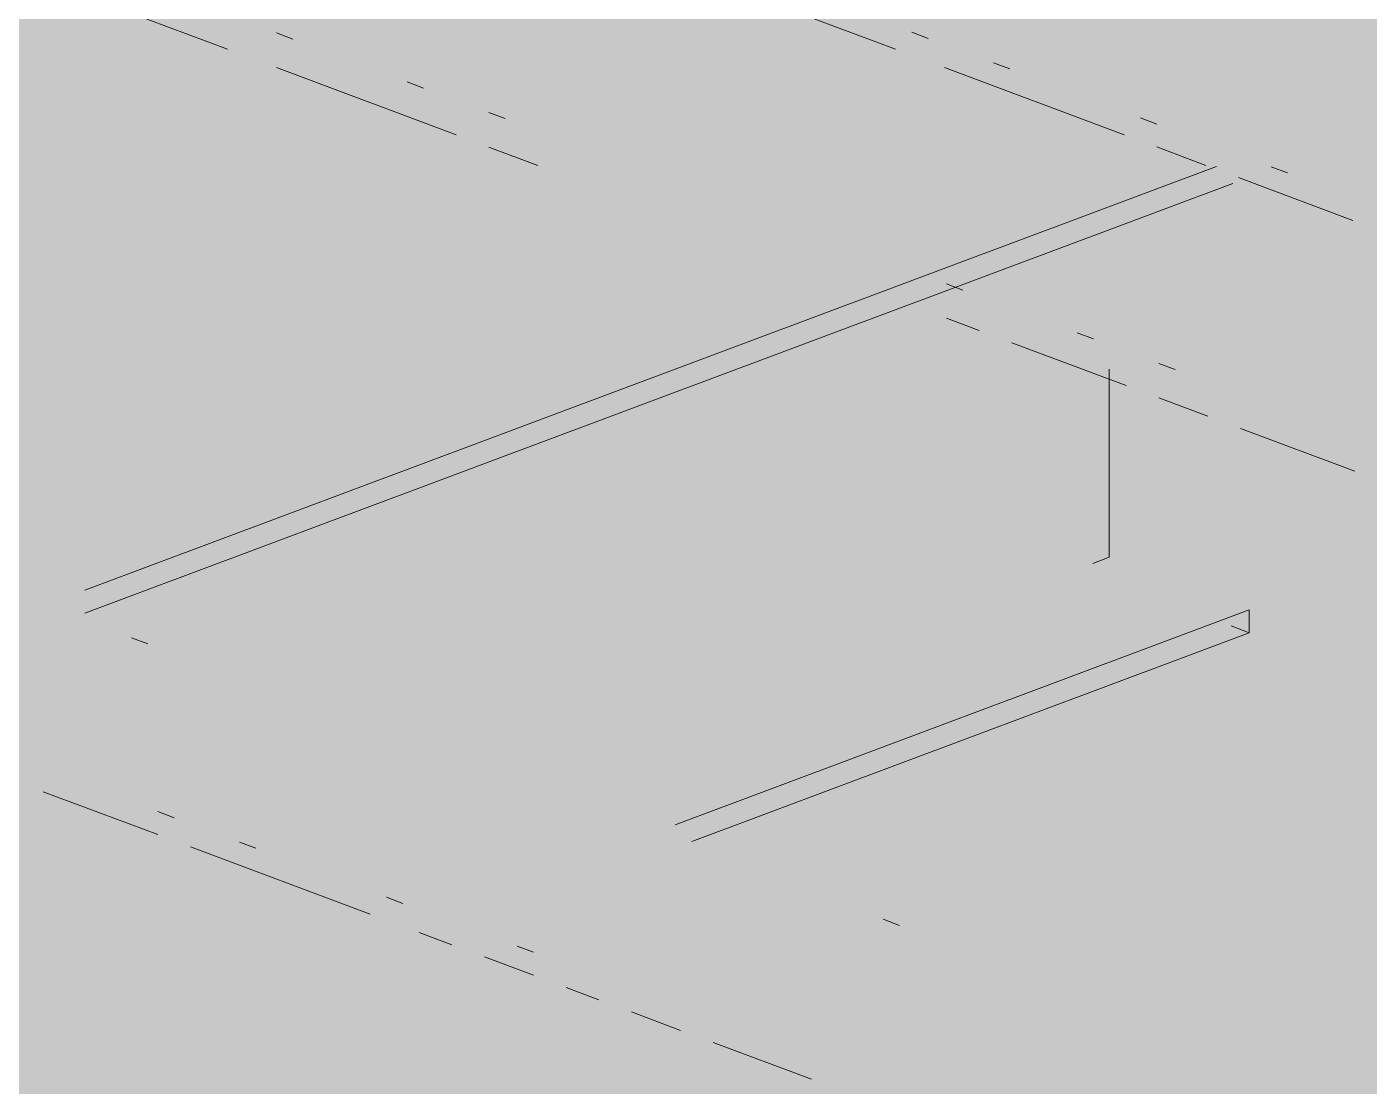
# Paper-space layout '03 3D Building and Roof' of a CAD drawing. Header units: millimetres. Extents: x 5 to 415, y 5 to 292.
# Drawn here: x 167.23 to 172.34, y 108.65 to 112.69 of the extents above; entities that cross this region are included whole.
import ezdxf

# ---------------------------------------------------------------- set-up
doc = ezdxf.new("R2010")
doc.units = ezdxf.units.MM
doc.layers.add('EXISTING', color=7, linetype='Continuous')
doc.layers.add('IMAGES', color=7, linetype='Continuous')

# ---------------------------------------------------------------- blocks, each defined once
blk = doc.blocks.new('SHEET_03')
at = {"layer": 'EXISTING', "color": 250, "lineweight": 9}
for p, q in [((167.9973, 112.6014), (167.6242, 112.7412)), ((170.539, 112.6015), (170.1659, 112.7412)), ((170.6012, 112.6656), (170.6633, 112.6423)), ((168.1838, 112.6627), (168.246, 112.6394)), ((168.8678, 112.2753), (168.1838, 112.5315)), ((171.4095, 112.2754), (170.7255, 112.5316)), ((170.9121, 112.5491), (170.9742, 112.5258)), ((168.6812, 112.4763), (168.7434, 112.453)), ((168.9921, 112.3599), (169.0543, 112.3366)), ((171.4717, 112.3395), (171.5338, 112.3162)), ((169.1786, 112.1589), (168.9921, 112.2287)), ((171.7204, 112.1589), (171.5338, 112.2288)), ((167.4554, 110.5413), (171.7608, 112.1542)), ((171.9691, 112.1532), (172.0313, 112.1299)), ((172.28, 111.9493), (171.8447, 112.1123)), ((167.4554, 110.4539), (171.8232, 112.0902)), ((170.7331, 111.7077), (170.7953, 111.6844)), ((170.8574, 111.53), (170.7331, 111.5766)), ((171.2305, 111.5213), (171.2927, 111.498)), ((171.417, 111.3204), (170.9818, 111.4834)), ((171.5414, 111.4049), (171.6036, 111.3816)), ((171.3524, 111.3829), (171.3524, 110.6671)), ((171.7279, 111.2039), (171.5414, 111.2738)), ((172.2875, 110.9943), (171.8523, 111.1573)), ((171.29, 110.6438), (171.3524, 110.6671)), ((169.7017, 109.6493), (171.8856, 110.4674)), ((171.8856, 110.4674), (171.8856, 110.38)), ((169.7641, 109.5852), (171.8856, 110.38)), ((171.8856, 110.38), (171.8162, 110.406)), ((167.6949, 110.3375), (167.6328, 110.3608)), ((167.7322, 109.6119), (167.2969, 109.7749)), ((167.7322, 109.6993), (167.7944, 109.676)), ((168.5405, 109.3091), (167.8565, 109.5653)), ((168.0431, 109.5828), (168.1053, 109.5596)), ((168.6027, 109.3732), (168.6649, 109.3499)), ((170.5551, 109.2661), (170.4929, 109.2894)), ((168.8514, 109.1926), (168.727, 109.2392)), ((169.1623, 109.0762), (168.9757, 109.1461)), ((169.1001, 109.1869), (169.1623, 109.1636)), ((169.411, 108.983), (169.2866, 109.0296)), ((169.7219, 108.8665), (169.5353, 108.9364)), ((170.2193, 108.6802), (169.8462, 108.82))]:
    blk.add_line(p, q, dxfattribs=at)
at = {"layer": 'IMAGES', "color": 7}
for points in [[(167.1249, 112.6857), (167.2962, 112.6857), (167.1249, 112.8571), (167.2962, 112.8571)], [(167.2962, 112.6857), (167.639, 112.6857), (167.2962, 112.8571), (167.639, 112.8571)], [(167.639, 112.6857), (167.8103, 112.6857), (167.639, 112.8571), (167.8103, 112.8571)], [(167.8103, 112.6857), (167.9817, 112.6857), (167.8103, 112.8571), (167.9817, 112.8571)], [(167.9817, 112.6857), (168.153, 112.6857), (167.9817, 112.8571), (168.153, 112.8571)], [(168.153, 112.6857), (168.3244, 112.6857), (168.153, 112.8571), (168.3244, 112.8571)], [(168.3244, 112.6857), (168.4958, 112.6857), (168.3244, 112.8571), (168.4958, 112.8571)], [(168.4958, 112.6857), (168.8385, 112.6857), (168.4958, 112.8571), (168.8385, 112.8571)], [(168.8385, 112.6857), (169.0099, 112.6857), (168.8385, 112.8571), (169.0099, 112.8571)], [(169.0099, 112.6857), (169.1812, 112.6857), (169.0099, 112.8571), (169.1812, 112.8571)], [(169.1812, 112.6857), (169.3526, 112.6857), (169.1812, 112.8571), (169.3526, 112.8571)], [(169.3526, 112.6857), (169.5239, 112.6857), (169.3526, 112.8571), (169.5239, 112.8571)], [(169.5239, 112.6857), (169.6953, 112.6857), (169.5239, 112.8571), (169.6953, 112.8571)], [(169.6953, 112.6857), (169.8667, 112.6857), (169.6953, 112.8571), (169.8667, 112.8571)], [(169.8667, 112.6857), (170.038, 112.6857), (169.8667, 112.8571), (170.038, 112.8571)], [(170.038, 112.6857), (170.2094, 112.6857), (170.038, 112.8571), (170.2094, 112.8571)], [(170.2094, 112.6857), (170.3808, 112.6857), (170.2094, 112.8571), (170.3808, 112.8571)], [(170.3808, 112.6857), (170.7235, 112.6857), (170.3808, 112.8571), (170.7235, 112.8571)], [(170.7235, 112.6857), (171.0662, 112.6857), (170.7235, 112.8571), (171.0662, 112.8571)], [(171.0662, 112.6857), (171.2376, 112.6857), (171.0662, 112.8571), (171.2376, 112.8571)], [(171.2376, 112.6857), (171.4089, 112.6857), (171.2376, 112.8571), (171.4089, 112.8571)], [(171.4089, 112.6857), (172.6085, 112.6857), (171.4089, 112.8571), (172.6085, 112.8571)], [(167.1249, 112.5143), (167.4676, 112.5143), (167.1249, 112.6857), (167.4676, 112.6857)], [(167.4676, 112.5143), (167.639, 112.5143), (167.4676, 112.6857), (167.639, 112.6857)], [(167.639, 112.5143), (167.9817, 112.5143), (167.639, 112.6857), (167.9817, 112.6857)], [(167.9817, 112.5143), (168.153, 112.5143), (167.9817, 112.6857), (168.153, 112.6857)], [(168.153, 112.5143), (168.3244, 112.5143), (168.153, 112.6857), (168.3244, 112.6857)], [(168.3244, 112.5143), (168.4958, 112.5143), (168.3244, 112.6857), (168.4958, 112.6857)], [(168.4958, 112.5143), (168.6671, 112.5143), (168.4958, 112.6857), (168.6671, 112.6857)], [(168.6671, 112.5143), (168.8385, 112.5143), (168.6671, 112.6857), (168.8385, 112.6857)], [(168.8385, 112.5143), (169.1812, 112.5143), (168.8385, 112.6857), (169.1812, 112.6857)], [(169.1812, 112.5143), (169.3526, 112.5143), (169.1812, 112.6857), (169.3526, 112.6857)], [(169.3526, 112.5143), (169.5239, 112.5143), (169.3526, 112.6857), (169.5239, 112.6857)], [(169.5239, 112.5143), (169.6953, 112.5143), (169.5239, 112.6857), (169.6953, 112.6857)], [(169.6953, 112.5143), (169.8667, 112.5143), (169.6953, 112.6857), (169.8667, 112.6857)], [(169.8667, 112.5143), (170.038, 112.5143), (169.8667, 112.6857), (170.038, 112.6857)], [(170.038, 112.5143), (170.2094, 112.5143), (170.038, 112.6857), (170.2094, 112.6857)], [(170.2094, 112.5143), (170.3808, 112.5143), (170.2094, 112.6857), (170.3808, 112.6857)], [(170.3808, 112.5143), (170.5521, 112.5143), (170.3808, 112.6857), (170.5521, 112.6857)], [(170.5521, 112.5143), (170.8949, 112.5143), (170.5521, 112.6857), (170.8949, 112.6857)], [(170.8949, 112.5143), (171.2376, 112.5143), (170.8949, 112.6857), (171.2376, 112.6857)], [(171.2376, 112.5143), (171.4089, 112.5143), (171.2376, 112.6857), (171.4089, 112.6857)], [(171.4089, 112.5143), (171.5803, 112.5143), (171.4089, 112.6857), (171.5803, 112.6857)], [(171.5803, 112.5143), (171.7517, 112.5143), (171.5803, 112.6857), (171.7517, 112.6857)], [(171.7517, 112.5143), (173.1226, 112.5143), (171.7517, 112.6857), (173.1226, 112.6857)], [(163.0121, 112.3429), (167.639, 112.3429), (163.0121, 112.5143), (167.639, 112.5143)], [(167.639, 112.3429), (167.8103, 112.3429), (167.639, 112.5143), (167.8103, 112.5143)], [(167.8103, 112.3429), (167.9817, 112.3429), (167.8103, 112.5143), (167.9817, 112.5143)], [(167.9817, 112.3429), (168.3244, 112.3429), (167.9817, 112.5143), (168.3244, 112.5143)], [(168.3244, 112.3429), (168.8385, 112.3429), (168.3244, 112.5143), (168.8385, 112.5143)], [(168.8385, 112.3429), (169.0099, 112.3429), (168.8385, 112.5143), (169.0099, 112.5143)], [(169.0099, 112.3429), (169.1812, 112.3429), (169.0099, 112.5143), (169.1812, 112.5143)], [(169.1812, 112.3429), (169.3526, 112.3429), (169.1812, 112.5143), (169.3526, 112.5143)], [(169.3526, 112.3429), (169.5239, 112.3429), (169.3526, 112.5143), (169.5239, 112.5143)], [(169.5239, 112.3429), (169.8667, 112.3429), (169.5239, 112.5143), (169.8667, 112.5143)], [(169.8667, 112.3429), (170.038, 112.3429), (169.8667, 112.5143), (170.038, 112.5143)], [(170.038, 112.3429), (170.2094, 112.3429), (170.038, 112.5143), (170.2094, 112.5143)], [(170.2094, 112.3429), (170.3808, 112.3429), (170.2094, 112.5143), (170.3808, 112.5143)], [(170.3808, 112.3429), (170.5521, 112.3429), (170.3808, 112.5143), (170.5521, 112.5143)], [(170.5521, 112.3429), (170.7235, 112.3429), (170.5521, 112.5143), (170.7235, 112.5143)], [(170.7235, 112.3429), (170.8949, 112.3429), (170.7235, 112.5143), (170.8949, 112.5143)], [(170.8949, 112.3429), (171.0662, 112.3429), (170.8949, 112.5143), (171.0662, 112.5143)], [(171.0662, 112.3429), (171.2376, 112.3429), (171.0662, 112.5143), (171.2376, 112.5143)], [(171.2376, 112.3429), (171.4089, 112.3429), (171.2376, 112.5143), (171.4089, 112.5143)], [(171.4089, 112.3429), (171.5803, 112.3429), (171.4089, 112.5143), (171.5803, 112.5143)], [(171.5803, 112.3429), (171.7517, 112.3429), (171.5803, 112.5143), (171.7517, 112.5143)], [(171.7517, 112.3429), (172.0944, 112.3429), (171.7517, 112.5143), (172.0944, 112.5143)], [(172.0944, 112.3429), (172.2658, 112.3429), (172.0944, 112.5143), (172.2658, 112.5143)], [(172.2658, 112.3429), (173.6367, 112.3429), (172.2658, 112.5143), (173.6367, 112.5143)], [(163.3549, 112.1714), (167.9817, 112.1714), (163.3549, 112.3429), (167.9817, 112.3429)], [(167.9817, 112.1714), (168.153, 112.1714), (167.9817, 112.3429), (168.153, 112.3429)], [(168.153, 112.1714), (168.3244, 112.1714), (168.153, 112.3429), (168.3244, 112.3429)], [(168.3244, 112.1714), (168.6671, 112.1714), (168.3244, 112.3429), (168.6671, 112.3429)], [(168.6671, 112.1714), (169.0099, 112.1714), (168.6671, 112.3429), (169.0099, 112.3429)], [(169.0099, 112.1714), (169.3526, 112.1714), (169.0099, 112.3429), (169.3526, 112.3429)], [(169.3526, 112.1714), (169.5239, 112.1714), (169.3526, 112.3429), (169.5239, 112.3429)], [(169.5239, 112.1714), (170.3808, 112.1714), (169.5239, 112.3429), (170.3808, 112.3429)], [(170.3808, 112.1714), (170.7235, 112.1714), (170.3808, 112.3429), (170.7235, 112.3429)], [(170.7235, 112.1714), (170.8949, 112.1714), (170.7235, 112.3429), (170.8949, 112.3429)], [(170.8949, 112.1714), (171.0662, 112.1714), (170.8949, 112.3429), (171.0662, 112.3429)], [(171.0662, 112.1714), (171.2376, 112.1714), (171.0662, 112.3429), (171.2376, 112.3429)], [(171.2376, 112.1714), (171.4089, 112.1714), (171.2376, 112.3429), (171.4089, 112.3429)], [(171.4089, 112.1714), (171.5803, 112.1714), (171.4089, 112.3429), (171.5803, 112.3429)], [(171.5803, 112.1714), (171.7517, 112.1714), (171.5803, 112.3429), (171.7517, 112.3429)], [(171.7517, 112.1714), (172.0944, 112.1714), (171.7517, 112.3429), (172.0944, 112.3429)], [(172.0944, 112.1714), (172.2658, 112.1714), (172.0944, 112.3429), (172.2658, 112.3429)], [(172.2658, 112.1714), (172.4371, 112.1714), (172.2658, 112.3429), (172.4371, 112.3429)], [(163.869, 112), (168.4958, 112), (163.869, 112.1714), (168.4958, 112.1714)], [(168.4958, 111.8286), (168.6671, 111.8286), (168.4958, 112.1714), (168.6671, 112.1714)], [(168.6671, 112), (168.8385, 112), (168.6671, 112.1714), (168.8385, 112.1714)], [(168.8385, 112), (169.0099, 112), (168.8385, 112.1714), (169.0099, 112.1714)], [(169.0099, 112), (169.1812, 112), (169.0099, 112.1714), (169.1812, 112.1714)], [(169.1812, 112), (169.3526, 112), (169.1812, 112.1714), (169.3526, 112.1714)], [(169.3526, 112), (169.5239, 112), (169.3526, 112.1714), (169.5239, 112.1714)], [(169.5239, 112), (169.6953, 112), (169.5239, 112.1714), (169.6953, 112.1714)], [(169.6953, 112), (169.8667, 112), (169.6953, 112.1714), (169.8667, 112.1714)], [(169.8667, 112), (170.8949, 112), (169.8667, 112.1714), (170.8949, 112.1714)], [(170.8949, 112), (171.0662, 112), (170.8949, 112.1714), (171.0662, 112.1714)], [(171.0662, 112), (171.2376, 112), (171.0662, 112.1714), (171.2376, 112.1714)], [(171.2376, 112), (171.4089, 112), (171.2376, 112.1714), (171.4089, 112.1714)], [(171.4089, 112), (171.5803, 112), (171.4089, 112.1714), (171.5803, 112.1714)], [(171.5803, 112), (171.7517, 112), (171.5803, 112.1714), (171.7517, 112.1714)], [(171.7517, 112), (171.923, 112), (171.7517, 112.1714), (171.923, 112.1714)], [(171.923, 112), (172.0944, 112), (171.923, 112.1714), (172.0944, 112.1714)], [(172.0944, 111.8286), (172.2658, 111.8286), (172.0944, 112.1714), (172.2658, 112.1714)], [(172.2658, 112), (172.4371, 112), (172.2658, 112.1714), (172.4371, 112.1714)], [(164.2117, 111.8286), (167.9817, 111.8286), (164.2117, 112), (167.9817, 112)], [(167.9817, 111.8286), (168.3244, 111.8286), (167.9817, 112), (168.3244, 112)], [(168.3244, 111.8286), (168.4958, 111.8286), (168.3244, 112), (168.4958, 112)], [(168.6671, 111.8286), (168.8385, 111.8286), (168.6671, 112), (168.8385, 112)], [(168.8385, 111.8286), (169.1812, 111.8286), (168.8385, 112), (169.1812, 112)], [(169.1812, 111.8286), (169.3526, 111.8286), (169.1812, 112), (169.3526, 112)], [(169.3526, 111.8286), (169.5239, 111.8286), (169.3526, 112), (169.5239, 112)], [(169.5239, 111.8286), (169.6953, 111.8286), (169.5239, 112), (169.6953, 112)], [(169.6953, 111.8286), (170.5521, 111.8286), (169.6953, 112), (170.5521, 112)], [(170.5521, 111.8286), (170.7235, 111.8286), (170.5521, 112), (170.7235, 112)], [(170.7235, 111.8286), (170.8949, 111.8286), (170.7235, 112), (170.8949, 112)], [(170.8949, 111.8286), (171.0662, 111.8286), (170.8949, 112), (171.0662, 112)], [(171.0662, 111.6571), (171.2376, 111.6571), (171.0662, 112), (171.2376, 112)], [(171.2376, 111.8286), (171.4089, 111.8286), (171.2376, 112), (171.4089, 112)], [(171.4089, 111.8286), (171.7517, 111.8286), (171.4089, 112), (171.7517, 112)], [(171.7517, 111.8286), (171.923, 111.8286), (171.7517, 112), (171.923, 112)], [(171.923, 111.8286), (172.0944, 111.8286), (171.923, 112), (172.0944, 112)], [(172.2658, 111.8286), (172.4371, 111.8286), (172.2658, 112), (172.4371, 112)], [(164.7258, 111.6571), (167.8103, 111.6571), (164.7258, 111.8286), (167.8103, 111.8286)], [(167.8103, 111.6571), (167.9817, 111.6571), (167.8103, 111.8286), (167.9817, 111.8286)], [(167.9817, 111.6571), (168.153, 111.6571), (167.9817, 111.8286), (168.153, 111.8286)], [(168.153, 111.6571), (168.3244, 111.6571), (168.153, 111.8286), (168.3244, 111.8286)], [(168.3244, 111.6571), (168.4958, 111.6571), (168.3244, 111.8286), (168.4958, 111.8286)], [(168.4958, 111.6571), (168.6671, 111.6571), (168.4958, 111.8286), (168.6671, 111.8286)], [(168.6671, 111.6571), (168.8385, 111.6571), (168.6671, 111.8286), (168.8385, 111.8286)], [(168.8385, 111.6571), (169.1812, 111.6571), (168.8385, 111.8286), (169.1812, 111.8286)], [(169.1812, 111.6571), (170.038, 111.6571), (169.1812, 111.8286), (170.038, 111.8286)], [(170.038, 111.6571), (170.2094, 111.6571), (170.038, 111.8286), (170.2094, 111.8286)], [(170.2094, 111.6571), (170.3808, 111.6571), (170.2094, 111.8286), (170.3808, 111.8286)], [(170.3808, 111.6571), (170.5521, 111.6571), (170.3808, 111.8286), (170.5521, 111.8286)], [(170.5521, 111.6571), (170.8949, 111.6571), (170.5521, 111.8286), (170.8949, 111.8286)], [(170.8949, 111.6571), (171.0662, 111.6571), (170.8949, 111.8286), (171.0662, 111.8286)], [(171.2376, 111.6571), (171.4089, 111.6571), (171.2376, 111.8286), (171.4089, 111.8286)], [(171.4089, 111.6571), (171.5803, 111.6571), (171.4089, 111.8286), (171.5803, 111.8286)], [(171.5803, 111.6571), (171.7517, 111.6571), (171.5803, 111.8286), (171.7517, 111.8286)], [(171.7517, 111.6571), (171.923, 111.6571), (171.7517, 111.8286), (171.923, 111.8286)], [(171.923, 111.4857), (172.0944, 111.4857), (171.923, 111.8286), (172.0944, 111.8286)], [(172.0944, 111.6571), (172.2658, 111.6571), (172.0944, 111.8286), (172.2658, 111.8286)], [(172.2658, 111.6571), (172.4371, 111.6571), (172.2658, 111.8286), (172.4371, 111.8286)], [(167.1249, 111.4857), (167.8103, 111.4857), (167.1249, 111.6571), (167.8103, 111.6571)], [(167.8103, 111.4857), (167.9817, 111.4857), (167.8103, 111.6571), (167.9817, 111.6571)], [(167.9817, 111.4857), (168.153, 111.4857), (167.9817, 111.6571), (168.153, 111.6571)], [(168.153, 111.4857), (168.3244, 111.4857), (168.153, 111.6571), (168.3244, 111.6571)], [(168.3244, 111.4857), (168.4958, 111.4857), (168.3244, 111.6571), (168.4958, 111.6571)], [(168.4958, 111.4857), (168.6671, 111.4857), (168.4958, 111.6571), (168.6671, 111.6571)], [(168.6671, 111.4857), (169.5239, 111.4857), (168.6671, 111.6571), (169.5239, 111.6571)], [(169.5239, 111.4857), (169.6953, 111.4857), (169.5239, 111.6571), (169.6953, 111.6571)], [(169.6953, 111.4857), (169.8667, 111.4857), (169.6953, 111.6571), (169.8667, 111.6571)], [(169.8667, 111.4857), (170.038, 111.4857), (169.8667, 111.6571), (170.038, 111.6571)], [(170.038, 111.4857), (170.2094, 111.4857), (170.038, 111.6571), (170.2094, 111.6571)], [(170.2094, 111.4857), (170.3808, 111.4857), (170.2094, 111.6571), (170.3808, 111.6571)], [(170.3808, 111.4857), (170.8949, 111.4857), (170.3808, 111.6571), (170.8949, 111.6571)], [(170.8949, 111.4857), (171.0662, 111.4857), (170.8949, 111.6571), (171.0662, 111.6571)], [(171.0662, 111.4857), (171.4089, 111.4857), (171.0662, 111.6571), (171.4089, 111.6571)], [(171.4089, 111.4857), (171.7517, 111.4857), (171.4089, 111.6571), (171.7517, 111.6571)], [(171.7517, 111.3143), (171.923, 111.3143), (171.7517, 111.6571), (171.923, 111.6571)], [(172.0944, 111.4857), (172.4371, 111.4857), (172.0944, 111.6571), (172.4371, 111.6571)], [(167.1249, 111.3143), (167.4676, 111.3143), (167.1249, 111.4857), (167.4676, 111.4857)], [(167.4676, 111.3143), (167.8103, 111.3143), (167.4676, 111.4857), (167.8103, 111.4857)], [(167.8103, 111.3143), (167.9817, 111.3143), (167.8103, 111.4857), (167.9817, 111.4857)], [(167.9817, 111.3143), (168.153, 111.3143), (167.9817, 111.4857), (168.153, 111.4857)], [(168.153, 111.3143), (168.3244, 111.3143), (168.153, 111.4857), (168.3244, 111.4857)], [(168.3244, 111.3143), (169.1812, 111.3143), (168.3244, 111.4857), (169.1812, 111.4857)], [(169.1812, 111.3143), (169.3526, 111.3143), (169.1812, 111.4857), (169.3526, 111.4857)], [(169.3526, 111.3143), (169.5239, 111.3143), (169.3526, 111.4857), (169.5239, 111.4857)], [(169.5239, 111.3143), (169.6953, 111.3143), (169.5239, 111.4857), (169.6953, 111.4857)], [(169.6953, 111.3143), (169.8667, 111.3143), (169.6953, 111.4857), (169.8667, 111.4857)], [(169.8667, 111.3143), (170.3808, 111.3143), (169.8667, 111.4857), (170.3808, 111.4857)], [(170.3808, 111.3143), (170.5521, 111.3143), (170.3808, 111.4857), (170.5521, 111.4857)], [(170.5521, 111.3143), (170.7235, 111.3143), (170.5521, 111.4857), (170.7235, 111.4857)], [(170.7235, 111.3143), (170.8949, 111.3143), (170.7235, 111.4857), (170.8949, 111.4857)], [(170.8949, 111.3143), (171.0662, 111.3143), (170.8949, 111.4857), (171.0662, 111.4857)], [(171.0662, 111.3143), (171.2376, 111.3143), (171.0662, 111.4857), (171.2376, 111.4857)], [(171.2376, 111.3143), (171.5803, 111.3143), (171.2376, 111.4857), (171.5803, 111.4857)], [(171.5803, 111.3143), (171.7517, 111.3143), (171.5803, 111.4857), (171.7517, 111.4857)], [(171.923, 111.3143), (172.2658, 111.3143), (171.923, 111.4857), (172.2658, 111.4857)], [(172.2658, 111.3143), (172.6085, 111.3143), (172.2658, 111.4857), (172.6085, 111.4857)], [(167.1249, 111.1429), (167.2962, 111.1429), (167.1249, 111.3143), (167.2962, 111.3143)], [(167.2962, 111.1429), (167.4676, 111.1429), (167.2962, 111.3143), (167.4676, 111.3143)], [(167.4676, 111.1429), (167.8103, 111.1429), (167.4676, 111.3143), (167.8103, 111.3143)], [(167.8103, 111.1429), (167.9817, 111.1429), (167.8103, 111.3143), (167.9817, 111.3143)], [(167.9817, 111.1429), (168.4958, 111.1429), (167.9817, 111.3143), (168.4958, 111.3143)], [(168.4958, 111.1429), (168.6671, 111.1429), (168.4958, 111.3143), (168.6671, 111.3143)], [(168.6671, 111.1429), (168.8385, 111.1429), (168.6671, 111.3143), (168.8385, 111.3143)], [(168.8385, 111.1429), (169.0099, 111.1429), (168.8385, 111.3143), (169.0099, 111.3143)], [(169.0099, 111.1429), (169.1812, 111.1429), (169.0099, 111.3143), (169.1812, 111.3143)], [(169.1812, 111.1429), (169.3526, 111.1429), (169.1812, 111.3143), (169.3526, 111.3143)], [(169.3526, 110.9714), (169.5239, 110.9714), (169.3526, 111.3143), (169.5239, 111.3143)], [(169.5239, 111.1429), (169.6953, 111.1429), (169.5239, 111.3143), (169.6953, 111.3143)], [(169.6953, 111.1429), (170.038, 111.1429), (169.6953, 111.3143), (170.038, 111.3143)], [(170.038, 111.1429), (170.3808, 111.1429), (170.038, 111.3143), (170.3808, 111.3143)], [(170.3808, 111.1429), (170.5521, 111.1429), (170.3808, 111.3143), (170.5521, 111.3143)], [(170.5521, 111.1429), (170.7235, 111.1429), (170.5521, 111.3143), (170.7235, 111.3143)], [(170.7235, 111.1429), (170.8949, 111.1429), (170.7235, 111.3143), (170.8949, 111.3143)], [(170.8949, 111.1429), (171.0662, 111.1429), (170.8949, 111.3143), (171.0662, 111.3143)], [(171.0662, 110.6286), (171.2376, 110.6286), (171.0662, 111.3143), (171.2376, 111.3143)], [(171.2376, 111.1429), (171.4089, 111.1429), (171.2376, 111.3143), (171.4089, 111.3143)], [(171.4089, 111.1429), (171.7517, 111.1429), (171.4089, 111.3143), (171.7517, 111.3143)], [(171.7517, 111.1429), (171.923, 111.1429), (171.7517, 111.3143), (171.923, 111.3143)], [(171.923, 111.1429), (172.2658, 111.1429), (171.923, 111.3143), (172.2658, 111.3143)], [(172.2658, 111.1429), (172.4371, 111.1429), (172.2658, 111.3143), (172.4371, 111.3143)], [(167.1249, 110.9714), (167.4676, 110.9714), (167.1249, 111.1429), (167.4676, 111.1429)], [(167.4676, 110.9714), (168.153, 110.9714), (167.4676, 111.1429), (168.153, 111.1429)], [(168.153, 110.9714), (168.3244, 110.9714), (168.153, 111.1429), (168.3244, 111.1429)], [(168.3244, 110.9714), (168.4958, 110.9714), (168.3244, 111.1429), (168.4958, 111.1429)], [(168.4958, 110.9714), (168.6671, 110.9714), (168.4958, 111.1429), (168.6671, 111.1429)], [(168.6671, 110.9714), (168.8385, 110.9714), (168.6671, 111.1429), (168.8385, 111.1429)], [(168.8385, 110.9714), (169.3526, 110.9714), (168.8385, 111.1429), (169.3526, 111.1429)], [(169.5239, 110.9714), (169.6953, 110.9714), (169.5239, 111.1429), (169.6953, 111.1429)], [(169.6953, 110.9714), (170.038, 110.9714), (169.6953, 111.1429), (170.038, 111.1429)], [(170.038, 110.9714), (171.0662, 110.9714), (170.038, 111.1429), (171.0662, 111.1429)], [(171.2376, 110.8), (171.4089, 110.8), (171.2376, 111.1429), (171.4089, 111.1429)], [(171.4089, 110.8), (171.5803, 110.8), (171.4089, 111.1429), (171.5803, 111.1429)], [(171.5803, 110.9714), (171.7517, 110.9714), (171.5803, 111.1429), (171.7517, 111.1429)], [(171.7517, 110.9714), (172.0944, 110.9714), (171.7517, 111.1429), (172.0944, 111.1429)], [(172.0944, 110.9714), (172.2658, 110.9714), (172.0944, 111.1429), (172.2658, 111.1429)], [(172.2658, 110.9714), (172.4371, 110.9714), (172.2658, 111.1429), (172.4371, 111.1429)], [(166.9535, 110.8), (167.639, 110.8), (166.9535, 110.9714), (167.639, 110.9714)], [(167.639, 110.8), (167.8103, 110.8), (167.639, 110.9714), (167.8103, 110.9714)], [(167.8103, 110.8), (167.9817, 110.8), (167.8103, 110.9714), (167.9817, 110.9714)], [(167.9817, 110.8), (168.153, 110.8), (167.9817, 110.9714), (168.153, 110.9714)], [(168.153, 110.8), (168.3244, 110.8), (168.153, 110.9714), (168.3244, 110.9714)], [(168.3244, 110.8), (168.4958, 110.8), (168.3244, 110.9714), (168.4958, 110.9714)], [(168.4958, 110.8), (168.8385, 110.8), (168.4958, 110.9714), (168.8385, 110.9714)], [(168.8385, 110.8), (169.0099, 110.8), (168.8385, 110.9714), (169.0099, 110.9714)], [(169.0099, 110.8), (169.1812, 110.8), (169.0099, 110.9714), (169.1812, 110.9714)], [(169.1812, 110.8), (169.6953, 110.8), (169.1812, 110.9714), (169.6953, 110.9714)], [(169.6953, 110.8), (171.0662, 110.8), (169.6953, 110.9714), (171.0662, 110.9714)], [(171.5803, 110.8), (171.7517, 110.8), (171.5803, 110.9714), (171.7517, 110.9714)], [(171.7517, 110.8), (172.0944, 110.8), (171.7517, 110.9714), (172.0944, 110.9714)], [(172.0944, 110.8), (172.2658, 110.8), (172.0944, 110.9714), (172.2658, 110.9714)], [(172.2658, 110.8), (172.4371, 110.8), (172.2658, 110.9714), (172.4371, 110.9714)], [(166.9535, 110.6286), (167.4676, 110.6286), (166.9535, 110.8), (167.4676, 110.8)], [(167.4676, 110.6286), (167.639, 110.6286), (167.4676, 110.8), (167.639, 110.8)], [(167.639, 110.6286), (167.8103, 110.6286), (167.639, 110.8), (167.8103, 110.8)], [(167.8103, 110.6286), (167.9817, 110.6286), (167.8103, 110.8), (167.9817, 110.8)], [(167.9817, 110.6286), (168.3244, 110.6286), (167.9817, 110.8), (168.3244, 110.8)], [(168.3244, 110.6286), (168.6671, 110.6286), (168.3244, 110.8), (168.6671, 110.8)], [(168.6671, 110.6286), (168.8385, 110.6286), (168.6671, 110.8), (168.8385, 110.8)], [(168.8385, 110.6286), (169.1812, 110.6286), (168.8385, 110.8), (169.1812, 110.8)], [(169.1812, 110.6286), (171.0662, 110.6286), (169.1812, 110.8), (171.0662, 110.8)], [(171.2376, 110.6286), (171.4089, 110.6286), (171.2376, 110.8), (171.4089, 110.8)], [(171.4089, 110.6286), (171.5803, 110.6286), (171.4089, 110.8), (171.5803, 110.8)], [(171.5803, 110.6286), (171.923, 110.6286), (171.5803, 110.8), (171.923, 110.8)], [(171.923, 110.6286), (172.2658, 110.6286), (171.923, 110.8), (172.2658, 110.8)], [(172.2658, 110.6286), (172.4371, 110.6286), (172.2658, 110.8), (172.4371, 110.8)], [(167.1249, 110.4571), (167.2962, 110.4571), (167.1249, 110.6286), (167.2962, 110.6286)], [(167.2962, 110.4571), (167.4676, 110.4571), (167.2962, 110.6286), (167.4676, 110.6286)], [(167.4676, 110.4571), (167.639, 110.4571), (167.4676, 110.6286), (167.639, 110.6286)], [(167.639, 110.4571), (167.9817, 110.4571), (167.639, 110.6286), (167.9817, 110.6286)], [(167.9817, 110.4571), (168.3244, 110.4571), (167.9817, 110.6286), (168.3244, 110.6286)], [(168.3244, 110.4571), (168.6671, 110.4571), (168.3244, 110.6286), (168.6671, 110.6286)], [(168.6671, 110.4571), (170.3808, 110.4571), (168.6671, 110.6286), (170.3808, 110.6286)], [(170.3808, 110.4571), (170.7235, 110.4571), (170.3808, 110.6286), (170.7235, 110.6286)], [(170.7235, 110.2857), (170.8949, 110.2857), (170.7235, 110.6286), (170.8949, 110.6286)], [(170.8949, 110.4571), (171.0662, 110.4571), (170.8949, 110.6286), (171.0662, 110.6286)], [(171.0662, 110.4571), (171.2376, 110.4571), (171.0662, 110.6286), (171.2376, 110.6286)], [(171.2376, 110.4571), (171.4089, 110.4571), (171.2376, 110.6286), (171.4089, 110.6286)], [(171.4089, 110.2857), (171.5803, 110.2857), (171.4089, 110.6286), (171.5803, 110.6286)], [(171.5803, 110.4571), (171.7517, 110.4571), (171.5803, 110.6286), (171.7517, 110.6286)], [(171.7517, 110.4571), (171.923, 110.4571), (171.7517, 110.6286), (171.923, 110.6286)], [(171.923, 110.4571), (172.0944, 110.4571), (171.923, 110.6286), (172.0944, 110.6286)], [(172.0944, 110.4571), (172.6085, 110.4571), (172.0944, 110.6286), (172.6085, 110.6286)], [(166.9535, 110.1143), (167.4676, 110.1143), (166.9535, 110.4571), (167.4676, 110.4571)], [(167.4676, 110.2857), (167.639, 110.2857), (167.4676, 110.4571), (167.639, 110.4571)], [(167.639, 110.2857), (167.8103, 110.2857), (167.639, 110.4571), (167.8103, 110.4571)], [(167.8103, 110.2857), (168.153, 110.2857), (167.8103, 110.4571), (168.153, 110.4571)], [(168.153, 110.1143), (168.3244, 110.1143), (168.153, 110.4571), (168.3244, 110.4571)], [(168.3244, 110.2857), (169.8667, 110.2857), (168.3244, 110.4571), (169.8667, 110.4571)], [(169.8667, 110.2857), (170.3808, 110.2857), (169.8667, 110.4571), (170.3808, 110.4571)], [(170.3808, 110.2857), (170.7235, 110.2857), (170.3808, 110.4571), (170.7235, 110.4571)], [(170.8949, 110.2857), (171.0662, 110.2857), (170.8949, 110.4571), (171.0662, 110.4571)], [(171.0662, 110.2857), (171.2376, 110.2857), (171.0662, 110.4571), (171.2376, 110.4571)], [(171.2376, 110.2857), (171.4089, 110.2857), (171.2376, 110.4571), (171.4089, 110.4571)], [(171.5803, 110.2857), (171.7517, 110.2857), (171.5803, 110.4571), (171.7517, 110.4571)], [(171.7517, 110.2857), (171.923, 110.2857), (171.7517, 110.4571), (171.923, 110.4571)], [(171.923, 110.2857), (172.0944, 110.2857), (171.923, 110.4571), (172.0944, 110.4571)], [(172.0944, 110.2857), (172.2658, 110.2857), (172.0944, 110.4571), (172.2658, 110.4571)], [(172.2658, 110.2857), (173.1226, 110.2857), (172.2658, 110.4571), (173.1226, 110.4571)], [(167.4676, 110.1143), (167.639, 110.1143), (167.4676, 110.2857), (167.639, 110.2857)], [(167.639, 110.1143), (167.9817, 110.1143), (167.639, 110.2857), (167.9817, 110.2857)], [(167.9817, 110.1143), (168.153, 110.1143), (167.9817, 110.2857), (168.153, 110.2857)], [(168.3244, 110.1143), (168.4958, 110.1143), (168.3244, 110.2857), (168.4958, 110.2857)], [(168.4958, 110.1143), (168.6671, 110.1143), (168.4958, 110.2857), (168.6671, 110.2857)], [(168.6671, 110.1143), (169.5239, 110.1143), (168.6671, 110.2857), (169.5239, 110.2857)], [(169.5239, 110.1143), (169.6953, 110.1143), (169.5239, 110.2857), (169.6953, 110.2857)], [(169.6953, 110.1143), (169.8667, 110.1143), (169.6953, 110.2857), (169.8667, 110.2857)], [(169.8667, 110.1143), (170.038, 110.1143), (169.8667, 110.2857), (170.038, 110.2857)], [(170.038, 110.1143), (170.2094, 110.1143), (170.038, 110.2857), (170.2094, 110.2857)], [(170.2094, 110.1143), (170.3808, 110.1143), (170.2094, 110.2857), (170.3808, 110.2857)], [(170.3808, 110.1143), (170.5521, 110.1143), (170.3808, 110.2857), (170.5521, 110.2857)], [(170.5521, 110.1143), (170.7235, 110.1143), (170.5521, 110.2857), (170.7235, 110.2857)], [(170.7235, 110.1143), (170.8949, 110.1143), (170.7235, 110.2857), (170.8949, 110.2857)], [(170.8949, 110.1143), (171.0662, 110.1143), (170.8949, 110.2857), (171.0662, 110.2857)], [(171.0662, 110.1143), (171.2376, 110.1143), (171.0662, 110.2857), (171.2376, 110.2857)], [(171.2376, 110.1143), (171.4089, 110.1143), (171.2376, 110.2857), (171.4089, 110.2857)], [(171.4089, 110.1143), (171.5803, 110.1143), (171.4089, 110.2857), (171.5803, 110.2857)], [(171.5803, 110.1143), (171.923, 110.1143), (171.5803, 110.2857), (171.923, 110.2857)], [(171.923, 110.1143), (172.0944, 110.1143), (171.923, 110.2857), (172.0944, 110.2857)], [(172.0944, 110.1143), (173.4653, 110.1143), (172.0944, 110.2857), (173.4653, 110.2857)], [(167.1249, 109.9429), (167.2962, 109.9429), (167.1249, 110.1143), (167.2962, 110.1143)], [(167.2962, 109.9429), (167.639, 109.9429), (167.2962, 110.1143), (167.639, 110.1143)], [(167.639, 109.9429), (167.9817, 109.9429), (167.639, 110.1143), (167.9817, 110.1143)], [(167.9817, 109.9429), (168.153, 109.9429), (167.9817, 110.1143), (168.153, 110.1143)], [(168.153, 109.9429), (168.3244, 109.9429), (168.153, 110.1143), (168.3244, 110.1143)], [(168.3244, 109.9429), (168.4958, 109.9429), (168.3244, 110.1143), (168.4958, 110.1143)], [(168.4958, 109.9429), (168.6671, 109.9429), (168.4958, 110.1143), (168.6671, 110.1143)], [(168.6671, 109.9429), (168.8385, 109.9429), (168.6671, 110.1143), (168.8385, 110.1143)], [(168.8385, 109.7714), (169.0099, 109.7714), (168.8385, 110.1143), (169.0099, 110.1143)], [(169.0099, 109.9429), (169.1812, 109.9429), (169.0099, 110.1143), (169.1812, 110.1143)], [(169.1812, 109.9429), (169.5239, 109.9429), (169.1812, 110.1143), (169.5239, 110.1143)], [(169.5239, 109.9429), (169.6953, 109.9429), (169.5239, 110.1143), (169.6953, 110.1143)], [(169.6953, 109.9429), (169.8667, 109.9429), (169.6953, 110.1143), (169.8667, 110.1143)], [(169.8667, 109.9429), (170.038, 109.9429), (169.8667, 110.1143), (170.038, 110.1143)], [(170.038, 109.9429), (170.3808, 109.9429), (170.038, 110.1143), (170.3808, 110.1143)], [(170.3808, 109.9429), (170.5521, 109.9429), (170.3808, 110.1143), (170.5521, 110.1143)], [(170.5521, 109.9429), (170.7235, 109.9429), (170.5521, 110.1143), (170.7235, 110.1143)], [(170.7235, 109.9429), (170.8949, 109.9429), (170.7235, 110.1143), (170.8949, 110.1143)], [(170.8949, 109.9429), (171.0662, 109.9429), (170.8949, 110.1143), (171.0662, 110.1143)], [(171.0662, 109.9429), (171.4089, 109.9429), (171.0662, 110.1143), (171.4089, 110.1143)], [(171.4089, 109.9429), (171.5803, 109.9429), (171.4089, 110.1143), (171.5803, 110.1143)], [(171.5803, 109.9429), (171.7517, 109.9429), (171.5803, 110.1143), (171.7517, 110.1143)], [(171.7517, 109.9429), (173.9794, 109.9429), (171.7517, 110.1143), (173.9794, 110.1143)], [(167.1249, 109.6), (167.2962, 109.6), (167.1249, 109.9429), (167.2962, 109.9429)], [(167.2962, 109.7714), (167.4676, 109.7714), (167.2962, 109.9429), (167.4676, 109.9429)], [(167.4676, 109.7714), (167.639, 109.7714), (167.4676, 109.9429), (167.639, 109.9429)], [(167.639, 109.7714), (167.8103, 109.7714), (167.639, 109.9429), (167.8103, 109.9429)], [(167.8103, 109.7714), (168.153, 109.7714), (167.8103, 109.9429), (168.153, 109.9429)], [(168.153, 109.7714), (168.8385, 109.7714), (168.153, 109.9429), (168.8385, 109.9429)], [(169.0099, 109.7714), (169.1812, 109.7714), (169.0099, 109.9429), (169.1812, 109.9429)], [(169.1812, 109.7714), (169.3526, 109.7714), (169.1812, 109.9429), (169.3526, 109.9429)], [(169.3526, 109.7714), (169.5239, 109.7714), (169.3526, 109.9429), (169.5239, 109.9429)], [(169.5239, 109.7714), (169.6953, 109.7714), (169.5239, 109.9429), (169.6953, 109.9429)], [(169.6953, 109.7714), (169.8667, 109.7714), (169.6953, 109.9429), (169.8667, 109.9429)], [(169.8667, 109.7714), (170.038, 109.7714), (169.8667, 109.9429), (170.038, 109.9429)], [(170.038, 109.7714), (170.2094, 109.7714), (170.038, 109.9429), (170.2094, 109.9429)], [(170.2094, 109.7714), (170.3808, 109.7714), (170.2094, 109.9429), (170.3808, 109.9429)], [(170.3808, 109.7714), (170.5521, 109.7714), (170.3808, 109.9429), (170.5521, 109.9429)], [(170.5521, 109.7714), (170.7235, 109.7714), (170.5521, 109.9429), (170.7235, 109.9429)], [(170.7235, 109.7714), (170.8949, 109.7714), (170.7235, 109.9429), (170.8949, 109.9429)], [(170.8949, 109.7714), (171.0662, 109.7714), (170.8949, 109.9429), (171.0662, 109.9429)], [(171.0662, 109.7714), (171.4089, 109.7714), (171.0662, 109.9429), (171.4089, 109.9429)], [(171.4089, 109.7714), (171.5803, 109.7714), (171.4089, 109.9429), (171.5803, 109.9429)], [(171.5803, 109.7714), (174.3221, 109.7714), (171.5803, 109.9429), (174.3221, 109.9429)], [(167.2962, 109.6), (167.4676, 109.6), (167.2962, 109.7714), (167.4676, 109.7714)], [(167.4676, 109.6), (167.639, 109.6), (167.4676, 109.7714), (167.639, 109.7714)], [(167.639, 109.6), (167.8103, 109.6), (167.639, 109.7714), (167.8103, 109.7714)], [(167.8103, 109.6), (167.9817, 109.6), (167.8103, 109.7714), (167.9817, 109.7714)], [(167.9817, 109.6), (168.153, 109.6), (167.9817, 109.7714), (168.153, 109.7714)], [(168.153, 109.6), (168.3244, 109.6), (168.153, 109.7714), (168.3244, 109.7714)], [(168.3244, 109.6), (168.8385, 109.6), (168.3244, 109.7714), (168.8385, 109.7714)], [(168.8385, 109.6), (169.0099, 109.6), (168.8385, 109.7714), (169.0099, 109.7714)], [(169.0099, 109.6), (169.1812, 109.6), (169.0099, 109.7714), (169.1812, 109.7714)], [(169.1812, 109.6), (169.3526, 109.6), (169.1812, 109.7714), (169.3526, 109.7714)], [(169.3526, 109.6), (169.6953, 109.6), (169.3526, 109.7714), (169.6953, 109.7714)], [(169.6953, 109.6), (169.8667, 109.6), (169.6953, 109.7714), (169.8667, 109.7714)], [(169.8667, 109.6), (170.2094, 109.6), (169.8667, 109.7714), (170.2094, 109.7714)], [(170.2094, 109.6), (170.3808, 109.6), (170.2094, 109.7714), (170.3808, 109.7714)], [(170.3808, 109.6), (170.7235, 109.6), (170.3808, 109.7714), (170.7235, 109.7714)], [(170.7235, 109.6), (170.8949, 109.6), (170.7235, 109.7714), (170.8949, 109.7714)], [(170.8949, 109.6), (174.8362, 109.6), (170.8949, 109.7714), (174.8362, 109.7714)], [(166.9535, 109.4286), (167.4676, 109.4286), (166.9535, 109.6), (167.4676, 109.6)], [(167.4676, 109.4286), (167.639, 109.4286), (167.4676, 109.6), (167.639, 109.6)], [(167.639, 109.4286), (167.8103, 109.4286), (167.639, 109.6), (167.8103, 109.6)], [(167.8103, 109.4286), (167.9817, 109.4286), (167.8103, 109.6), (167.9817, 109.6)], [(167.9817, 109.4286), (168.153, 109.4286), (167.9817, 109.6), (168.153, 109.6)], [(168.153, 109.2571), (168.3244, 109.2571), (168.153, 109.6), (168.3244, 109.6)], [(168.3244, 109.4286), (168.4958, 109.4286), (168.3244, 109.6), (168.4958, 109.6)], [(168.4958, 109.4286), (168.6671, 109.4286), (168.4958, 109.6), (168.6671, 109.6)], [(168.6671, 109.4286), (169.1812, 109.4286), (168.6671, 109.6), (169.1812, 109.6)], [(169.1812, 109.4286), (169.3526, 109.4286), (169.1812, 109.6), (169.3526, 109.6)], [(169.3526, 109.4286), (169.6953, 109.4286), (169.3526, 109.6), (169.6953, 109.6)], [(169.6953, 109.4286), (170.038, 109.4286), (169.6953, 109.6), (170.038, 109.6)], [(170.038, 109.4286), (170.2094, 109.4286), (170.038, 109.6), (170.2094, 109.6)], [(170.2094, 109.4286), (170.3808, 109.4286), (170.2094, 109.6), (170.3808, 109.6)], [(170.3808, 109.4286), (170.5521, 109.4286), (170.3808, 109.6), (170.5521, 109.6)], [(170.5521, 109.2571), (170.7235, 109.2571), (170.5521, 109.6), (170.7235, 109.6)], [(170.7235, 109.4286), (175.693, 109.4286), (170.7235, 109.6), (175.693, 109.6)], [(166.0967, 109.2571), (167.4676, 109.2571), (166.0967, 109.4286), (167.4676, 109.4286)], [(167.4676, 109.2571), (167.639, 109.2571), (167.4676, 109.4286), (167.639, 109.4286)], [(167.639, 109.2571), (167.8103, 109.2571), (167.639, 109.4286), (167.8103, 109.4286)], [(167.8103, 109.2571), (167.9817, 109.2571), (167.8103, 109.4286), (167.9817, 109.4286)], [(167.9817, 109.2571), (168.153, 109.2571), (167.9817, 109.4286), (168.153, 109.4286)], [(168.3244, 109.2571), (168.6671, 109.2571), (168.3244, 109.4286), (168.6671, 109.4286)], [(168.6671, 109.2571), (168.8385, 109.2571), (168.6671, 109.4286), (168.8385, 109.4286)], [(168.8385, 109.2571), (169.0099, 109.2571), (168.8385, 109.4286), (169.0099, 109.4286)], [(169.0099, 109.2571), (169.1812, 109.2571), (169.0099, 109.4286), (169.1812, 109.4286)], [(169.1812, 109.2571), (169.5239, 109.2571), (169.1812, 109.4286), (169.5239, 109.4286)], [(169.5239, 109.2571), (169.6953, 109.2571), (169.5239, 109.4286), (169.6953, 109.4286)], [(169.6953, 109.2571), (169.8667, 109.2571), (169.6953, 109.4286), (169.8667, 109.4286)], [(169.8667, 109.2571), (170.038, 109.2571), (169.8667, 109.4286), (170.038, 109.4286)], [(170.038, 109.2571), (170.2094, 109.2571), (170.038, 109.4286), (170.2094, 109.4286)], [(170.2094, 109.2571), (170.3808, 109.2571), (170.2094, 109.4286), (170.3808, 109.4286)], [(170.3808, 109.2571), (170.5521, 109.2571), (170.3808, 109.4286), (170.5521, 109.4286)], [(170.7235, 109.2571), (171.0662, 109.2571), (170.7235, 109.4286), (171.0662, 109.4286)], [(171.0662, 109.2571), (175.8644, 109.2571), (171.0662, 109.4286), (175.8644, 109.4286)], [(166.6108, 109.0857), (167.8103, 109.0857), (166.6108, 109.2571), (167.8103, 109.2571)], [(167.8103, 109.0857), (168.153, 109.0857), (167.8103, 109.2571), (168.153, 109.2571)], [(168.153, 109.0857), (168.3244, 109.0857), (168.153, 109.2571), (168.3244, 109.2571)], [(168.3244, 109.0857), (168.4958, 109.0857), (168.3244, 109.2571), (168.4958, 109.2571)], [(168.4958, 109.0857), (168.6671, 109.0857), (168.4958, 109.2571), (168.6671, 109.2571)], [(168.6671, 109.0857), (169.0099, 109.0857), (168.6671, 109.2571), (169.0099, 109.2571)], [(169.0099, 109.0857), (169.1812, 109.0857), (169.0099, 109.2571), (169.1812, 109.2571)], [(169.1812, 109.0857), (169.3526, 109.0857), (169.1812, 109.2571), (169.3526, 109.2571)], [(169.3526, 109.0857), (169.5239, 109.0857), (169.3526, 109.2571), (169.5239, 109.2571)], [(169.5239, 109.0857), (169.6953, 109.0857), (169.5239, 109.2571), (169.6953, 109.2571)], [(169.6953, 109.0857), (170.038, 109.0857), (169.6953, 109.2571), (170.038, 109.2571)], [(170.038, 109.0857), (170.5521, 109.0857), (170.038, 109.2571), (170.5521, 109.2571)], [(170.5521, 109.0857), (170.7235, 109.0857), (170.5521, 109.2571), (170.7235, 109.2571)], [(170.7235, 109.0857), (170.8949, 109.0857), (170.7235, 109.2571), (170.8949, 109.2571)], [(170.8949, 109.0857), (171.0662, 109.0857), (170.8949, 109.2571), (171.0662, 109.2571)], [(171.0662, 109.0857), (171.4089, 109.0857), (171.0662, 109.2571), (171.4089, 109.2571)], [(171.4089, 109.0857), (171.5803, 109.0857), (171.4089, 109.2571), (171.5803, 109.2571)], [(171.5803, 109.0857), (176.3785, 109.0857), (171.5803, 109.2571), (176.3785, 109.2571)], [(166.7821, 108.9143), (168.3244, 108.9143), (166.7821, 109.0857), (168.3244, 109.0857)], [(168.3244, 108.9143), (168.4958, 108.9143), (168.3244, 109.0857), (168.4958, 109.0857)], [(168.4958, 108.9143), (168.8385, 108.9143), (168.4958, 109.0857), (168.8385, 109.0857)], [(168.8385, 108.9143), (169.0099, 108.9143), (168.8385, 109.0857), (169.0099, 109.0857)], [(169.0099, 108.9143), (169.1812, 108.9143), (169.0099, 109.0857), (169.1812, 109.0857)], [(169.1812, 108.9143), (169.5239, 108.9143), (169.1812, 109.0857), (169.5239, 109.0857)], [(169.5239, 108.9143), (169.6953, 108.9143), (169.5239, 109.0857), (169.6953, 109.0857)], [(169.6953, 108.9143), (170.038, 108.9143), (169.6953, 109.0857), (170.038, 109.0857)], [(170.038, 108.9143), (170.2094, 108.9143), (170.038, 109.0857), (170.2094, 109.0857)], [(170.2094, 108.9143), (170.5521, 108.9143), (170.2094, 109.0857), (170.5521, 109.0857)], [(170.5521, 108.9143), (170.8949, 108.9143), (170.5521, 109.0857), (170.8949, 109.0857)], [(170.8949, 108.9143), (171.0662, 108.9143), (170.8949, 109.0857), (171.0662, 109.0857)], [(171.0662, 108.9143), (171.2376, 108.9143), (171.0662, 109.0857), (171.2376, 109.0857)], [(171.2376, 108.9143), (171.4089, 108.9143), (171.2376, 109.0857), (171.4089, 109.0857)], [(171.4089, 108.9143), (171.5803, 108.9143), (171.4089, 109.0857), (171.5803, 109.0857)], [(171.5803, 108.9143), (172.0944, 108.9143), (171.5803, 109.0857), (172.0944, 109.0857)], [(172.0944, 108.9143), (176.7212, 108.9143), (172.0944, 109.0857), (176.7212, 109.0857)], [(166.9535, 108.7429), (167.2962, 108.7429), (166.9535, 108.9143), (167.2962, 108.9143)], [(167.2962, 108.7429), (167.4676, 108.7429), (167.2962, 108.9143), (167.4676, 108.9143)], [(167.4676, 108.7429), (168.8385, 108.7429), (167.4676, 108.9143), (168.8385, 108.9143)], [(168.8385, 108.7429), (169.0099, 108.7429), (168.8385, 108.9143), (169.0099, 108.9143)], [(169.0099, 108.7429), (169.1812, 108.7429), (169.0099, 108.9143), (169.1812, 108.9143)], [(169.1812, 108.7429), (169.3526, 108.7429), (169.1812, 108.9143), (169.3526, 108.9143)], [(169.3526, 108.7429), (169.5239, 108.7429), (169.3526, 108.9143), (169.5239, 108.9143)], [(169.5239, 108.7429), (169.8667, 108.7429), (169.5239, 108.9143), (169.8667, 108.9143)], [(169.8667, 108.5714), (170.038, 108.5714), (169.8667, 108.9143), (170.038, 108.9143)], [(170.038, 108.7429), (170.2094, 108.7429), (170.038, 108.9143), (170.2094, 108.9143)], [(170.2094, 108.7429), (170.3808, 108.7429), (170.2094, 108.9143), (170.3808, 108.9143)], [(170.3808, 108.7429), (170.5521, 108.7429), (170.3808, 108.9143), (170.5521, 108.9143)], [(170.5521, 108.7429), (170.7235, 108.7429), (170.5521, 108.9143), (170.7235, 108.9143)], [(170.7235, 108.7429), (171.0662, 108.7429), (170.7235, 108.9143), (171.0662, 108.9143)], [(171.0662, 108.7429), (171.2376, 108.7429), (171.0662, 108.9143), (171.2376, 108.9143)], [(171.2376, 108.7429), (171.4089, 108.7429), (171.2376, 108.9143), (171.4089, 108.9143)], [(171.4089, 108.7429), (171.5803, 108.7429), (171.4089, 108.9143), (171.5803, 108.9143)], [(171.5803, 108.7429), (171.7517, 108.7429), (171.5803, 108.9143), (171.7517, 108.9143)], [(171.7517, 108.7429), (172.0944, 108.7429), (171.7517, 108.9143), (172.0944, 108.9143)], [(172.0944, 108.7429), (172.4371, 108.7429), (172.0944, 108.9143), (172.4371, 108.9143)], [(167.1249, 108.5714), (167.2962, 108.5714), (167.1249, 108.7429), (167.2962, 108.7429)], [(167.2962, 108.5714), (167.639, 108.5714), (167.2962, 108.7429), (167.639, 108.7429)], [(167.639, 108.5714), (167.8103, 108.5714), (167.639, 108.7429), (167.8103, 108.7429)], [(167.8103, 108.5714), (169.1812, 108.5714), (167.8103, 108.7429), (169.1812, 108.7429)], [(169.1812, 108.5714), (169.3526, 108.5714), (169.1812, 108.7429), (169.3526, 108.7429)], [(169.3526, 108.5714), (169.6953, 108.5714), (169.3526, 108.7429), (169.6953, 108.7429)], [(169.6953, 108.5714), (169.8667, 108.5714), (169.6953, 108.7429), (169.8667, 108.7429)], [(170.038, 108.5714), (170.5521, 108.5714), (170.038, 108.7429), (170.5521, 108.7429)], [(170.5521, 108.5714), (170.7235, 108.5714), (170.5521, 108.7429), (170.7235, 108.7429)], [(170.7235, 108.5714), (170.8949, 108.5714), (170.7235, 108.7429), (170.8949, 108.7429)], [(170.8949, 108.5714), (171.7517, 108.5714), (170.8949, 108.7429), (171.7517, 108.7429)], [(171.7517, 108.5714), (171.923, 108.5714), (171.7517, 108.7429), (171.923, 108.7429)], [(171.923, 108.5714), (172.0944, 108.5714), (171.923, 108.7429), (172.0944, 108.7429)], [(172.0944, 108.5714), (172.2658, 108.5714), (172.0944, 108.7429), (172.2658, 108.7429)], [(172.2658, 108.5714), (172.6085, 108.5714), (172.2658, 108.7429), (172.6085, 108.7429)]]:
    blk.add_solid(points, dxfattribs=at)

psp = doc.layouts.new('03 3D Building and Roof')

# ---------------------------------------------------------------- block references
psp.add_blockref('SHEET_03', (0, 0))

doc.saveas('drawing.dxf')
